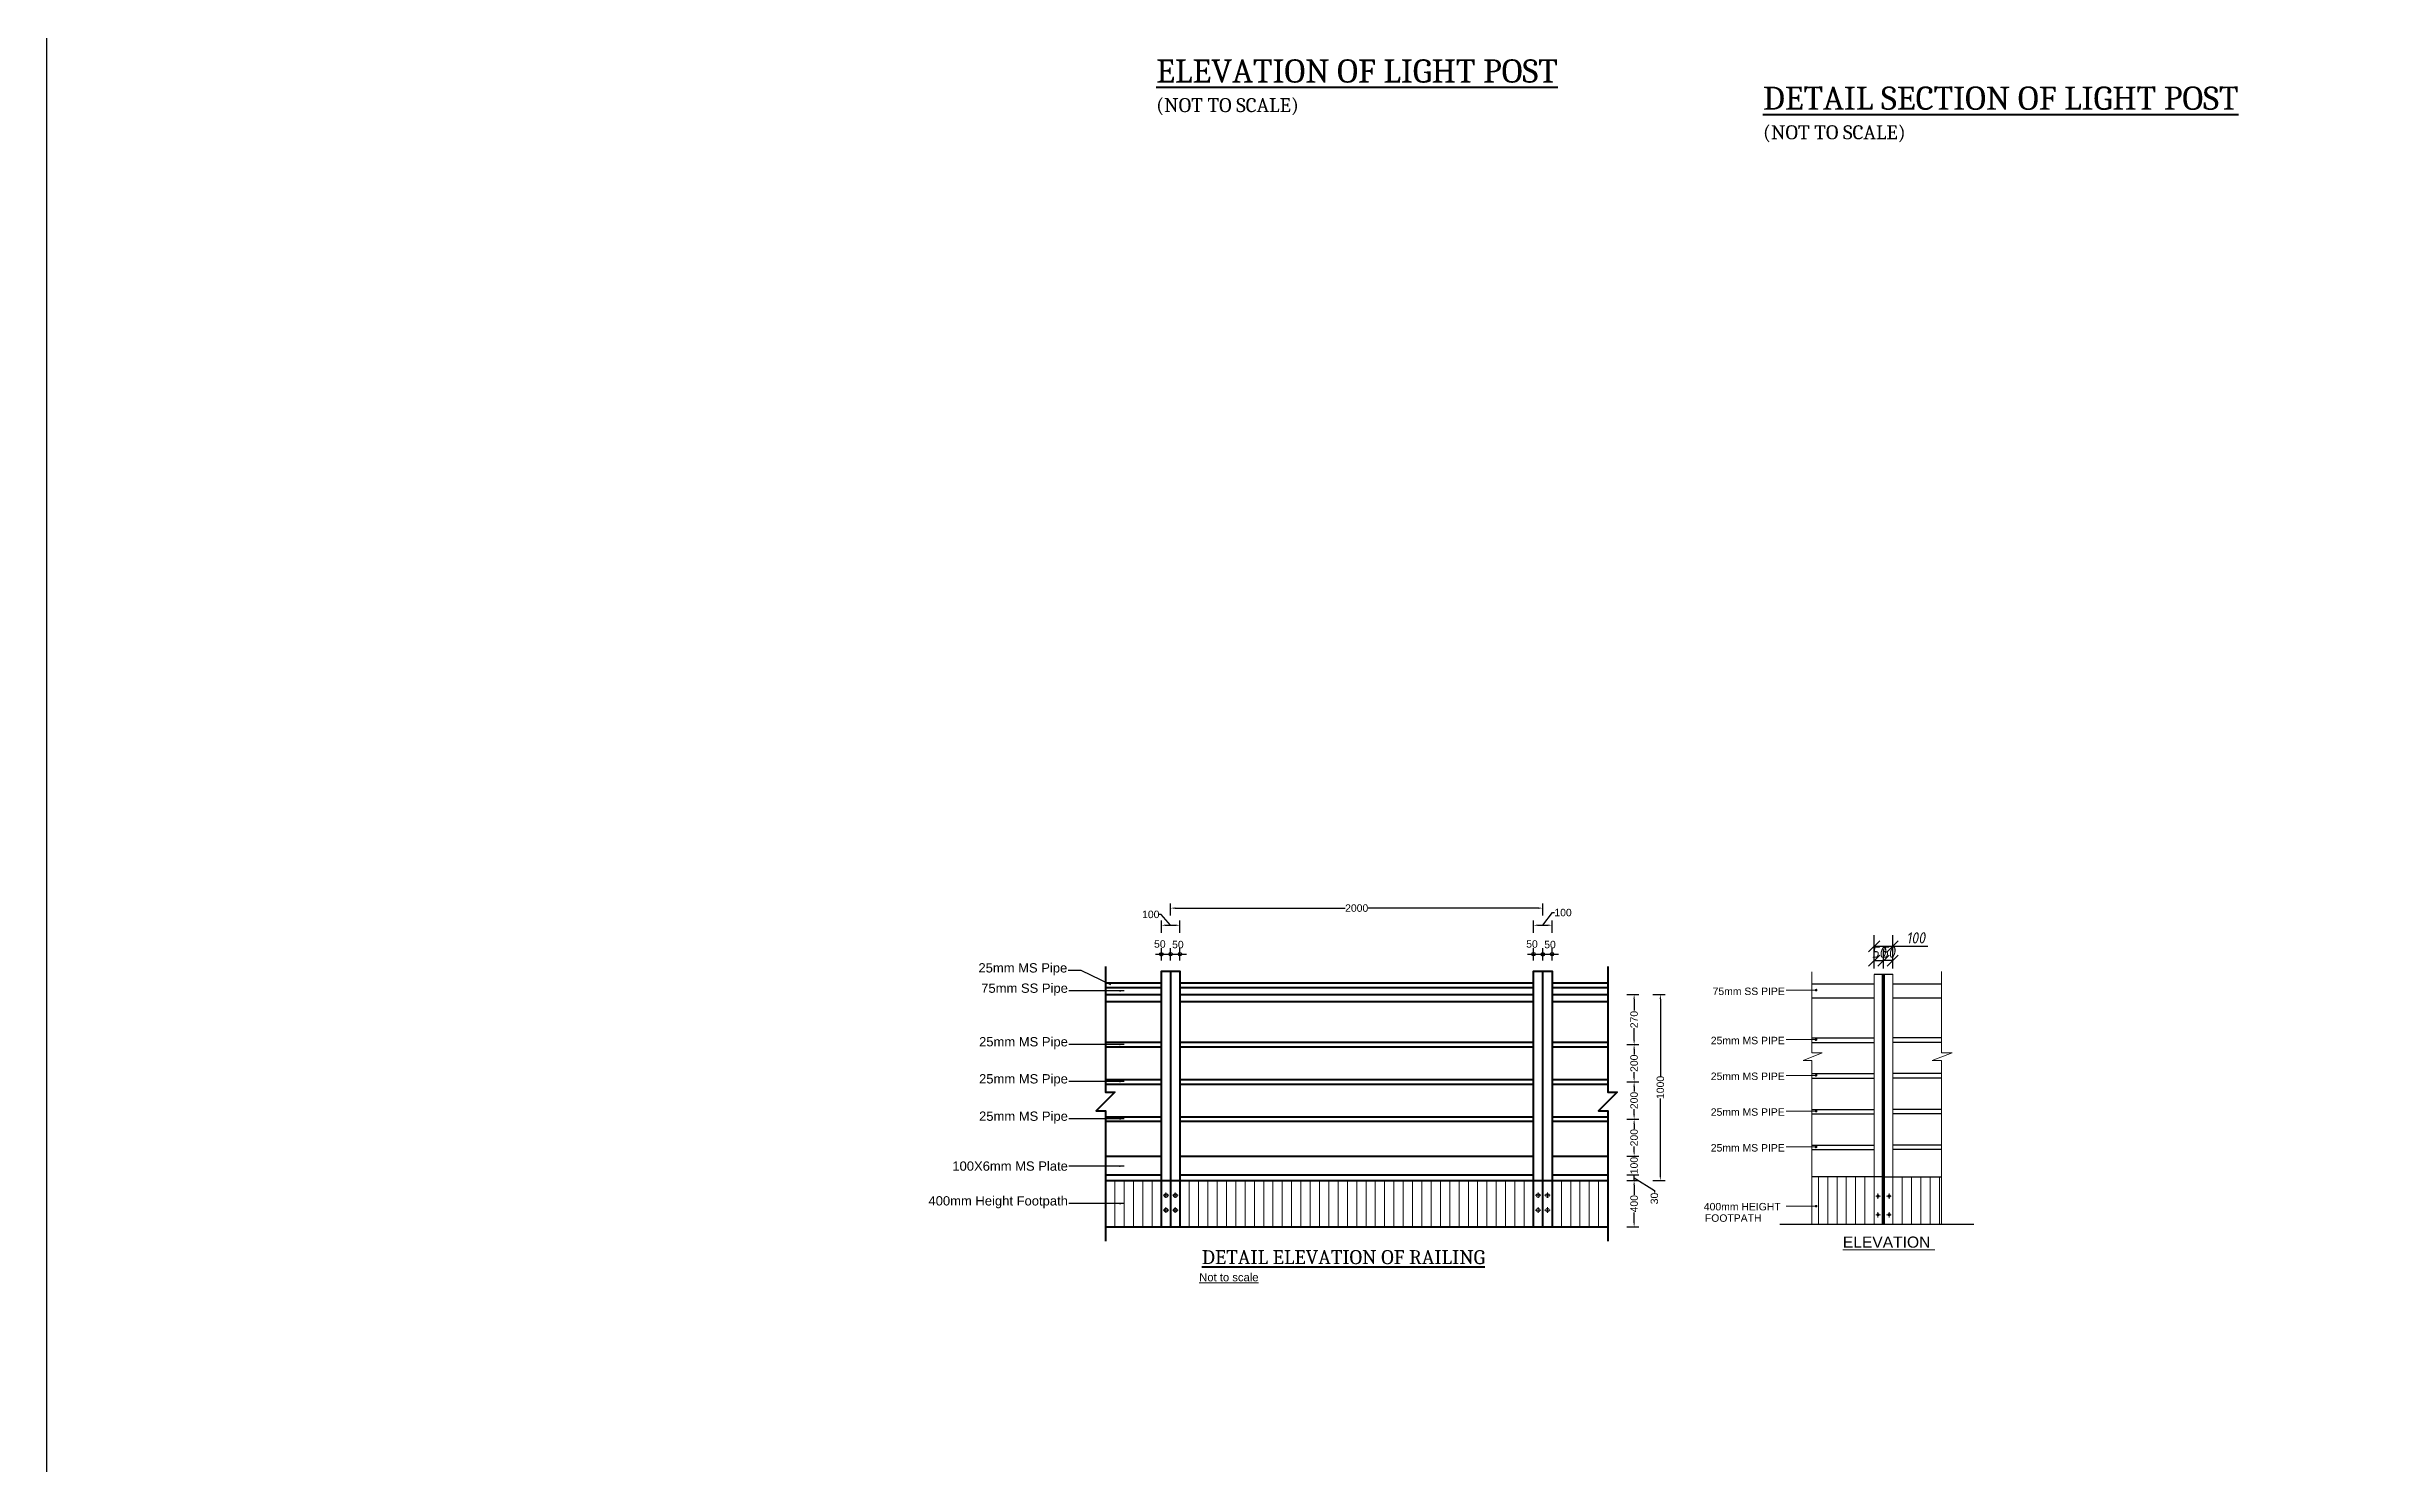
# Model space of a CAD drawing. Header units: millimetres. Extents: x 1231188 to 3899118, y -5478610 to -489530.
# Drawn here: x 3840212 to 3852780, y -2783786 to -2776172 of the extents above; entities that cross this region are included whole.
import ezdxf

# ---------------------------------------------------------------- set-up
doc = ezdxf.new("R2010")
doc.units = ezdxf.units.MM
doc.header["$LTSCALE"] = 25
doc.header["$MEASUREMENT"] = 0
doc.header["$PDMODE"] = 3
doc.layers.get('0').update_dxf_attribs({"lineweight": 13})
doc.layers.get('Defpoints').update_dxf_attribs({"color": 230, "lineweight": 9})
doc.layers.add('bridg-1', color=1, linetype='Continuous')
doc.layers.add('elevation', color=5, linetype='Continuous')
for name, color, linetype, lineweight in [('COLUMN', 1, 'Continuous', 25), ('DIM', 8, 'Continuous', 13), ('HAJ', 191, 'Continuous', 15), ('HATCH', 191, 'Continuous', 9), ('Outline', 191, 'Continuous', 40), ('Railing', 8, 'Continuous', 0), ('Steel', 32, 'Continuous', 30), ('TEX', 5, 'Continuous', 15), ('text', 7, 'Continuous', 18)]:
    doc.layers.add(name, color=color, linetype=linetype, lineweight=lineweight)
doc.styles.add('ARIAL', font='arial.ttf', dxfattribs={"height": 400})
doc.styles.add('DIM', font='isocp3.shx', dxfattribs={"oblique": 10})
doc.styles.get("Standard").update_dxf_attribs({"font": 'swissl.ttf'})
doc.dimstyles.new('DIM01', dxfattribs={"dimtxt": 40, "dimasz": 25, "dimexe": 25, "dimexo": 25, "dimgap": 5, "dimtad": 0, "dimdec": 4, "dimdsep": 46, "dimtxsty": 'Standard', "dimcen": 10, "dimazin": 2, "dimtfac": 1, "dimtdec": 4, "dimtofl": 0, "dimtmove": 1, "dimatfit": 3, "dimfxl": 40, "dimfxlon": 1, "dimtolj": 1, "dimtzin": 0, "dimarcsym": 0})
doc.dimstyles.new('dim_30', dxfattribs={"dimtxt": 60, "dimasz": 60, "dimexe": 60, "dimexo": 15, "dimgap": 15, "dimtad": 1, "dimdec": 0, "dimzin": 0, "dimdsep": 46, "dimtxsty": 'DIM', "dimblk": 'OBLIQUE', "dimcen": 30, "dimclrd": 5, "dimclre": 5, "dimclrt": 7, "dimadec": 0, "dimazin": 0, "dimtfac": 1, "dimtdec": 0, "dimtmove": 0, "dimatfit": 3, "dimfxl": 20, "dimtolj": 1, "dimtzin": 0, "dimarcsym": 0})

# ---------------------------------------------------------------- blocks, each defined once
blk = doc.blocks.new('*D104')
at = {"layer": 'Defpoints', "color": 0, "lineweight": -2, "transparency": 16777216}
for p in [(3848602, -2782266), (3848602, -2782516), (3848743, -2782516)]:
    blk.add_point(p, dxfattribs=at)
at = {"layer": 'text', "color": 0, "lineweight": -2, "transparency": 16777216}
for p, q in [((3848703, -2782266), (3848768, -2782266)), ((3848743, -2782291), (3848743, -2782343)), ((3848743, -2782491), (3848743, -2782438)), ((3848703, -2782516), (3848768, -2782516))]:
    blk.add_line(p, q, dxfattribs=at)
for points in [[(3848739, -2782291), (3848747, -2782291), (3848743, -2782266)], [(3848739, -2782491), (3848747, -2782491), (3848743, -2782516)]]:
    blk.add_solid(points, dxfattribs=at)
at = {"layer": 'text', "color": 0, "transparency": 16777216, "insert": (3848743, -2782391), "char_height": 40, "attachment_point": 5, "rotation": 90}
blk.add_mtext('\\A1;400', dxfattribs=at)
blk = doc.blocks.new('*D86')
at = {"layer": 'Defpoints', "color": 0, "lineweight": -2, "transparency": 16777216}
for p in [(3848602, -2782236), (3848743, -2782236), (3848602, -2782266)]:
    blk.add_point(p, dxfattribs=at)
at = {"layer": 'text', "color": 0, "lineweight": -2, "transparency": 16777216}
for p, q in [((3848703, -2782236), (3848768, -2782236)), ((3848743, -2782266), (3848743, -2782236)), ((3848743, -2782251), (3848852, -2782320)), ((3848703, -2782266), (3848768, -2782266)), ((3848852, -2782320), (3848852, -2782330))]:
    blk.add_line(p, q, dxfattribs=at)
at = {"layer": 'text', "color": 0, "transparency": 16777216, "insert": (3848852, -2782363), "char_height": 40, "attachment_point": 5, "rotation": 90}
blk.add_mtext('\\A1;30', dxfattribs=at)
blk = doc.blocks.new('*D87')
at = {"layer": 'Defpoints', "color": 0, "lineweight": -2, "transparency": 16777216}
for p in [(3848602, -2782136), (3848602, -2782236), (3848743, -2782136)]:
    blk.add_point(p, dxfattribs=at)
at = {"layer": 'text', "color": 0, "lineweight": -2, "transparency": 16777216}
for p, q in [((3848703, -2782136), (3848768, -2782136)), ((3848703, -2782236), (3848768, -2782236))]:
    blk.add_line(p, q, dxfattribs=at)
at = {"layer": 'text', "color": 0, "transparency": 16777216, "insert": (3848743, -2782186), "char_height": 40, "attachment_point": 5, "rotation": 90}
blk.add_mtext('\\A1;100', dxfattribs=at)
blk = doc.blocks.new('*D88')
at = {"layer": 'Defpoints', "color": 0, "lineweight": -2, "transparency": 16777216}
for p in [(3848602, -2781936), (3848743, -2781936), (3848602, -2782136)]:
    blk.add_point(p, dxfattribs=at)
at = {"layer": 'text', "color": 0, "lineweight": -2, "transparency": 16777216}
for p, q in [((3848703, -2781936), (3848768, -2781936)), ((3848743, -2781961), (3848743, -2781988)), ((3848743, -2782111), (3848743, -2782083)), ((3848703, -2782136), (3848768, -2782136))]:
    blk.add_line(p, q, dxfattribs=at)
for points in [[(3848739, -2781961), (3848747, -2781961), (3848743, -2781936)], [(3848739, -2782111), (3848747, -2782111), (3848743, -2782136)]]:
    blk.add_solid(points, dxfattribs=at)
at = {"layer": 'text', "color": 0, "transparency": 16777216, "insert": (3848743, -2782036), "char_height": 40, "attachment_point": 5, "rotation": 90}
blk.add_mtext('\\A1;200', dxfattribs=at)
blk = doc.blocks.new('*D89')
at = {"layer": 'Defpoints', "color": 0, "lineweight": -2, "transparency": 16777216}
for p in [(3848602, -2781736), (3848743, -2781736), (3848602, -2781936)]:
    blk.add_point(p, dxfattribs=at)
at = {"layer": 'text', "color": 0, "lineweight": -2, "transparency": 16777216}
for p, q in [((3848703, -2781736), (3848768, -2781736)), ((3848743, -2781761), (3848743, -2781788)), ((3848703, -2781936), (3848768, -2781936)), ((3848743, -2781911), (3848743, -2781883))]:
    blk.add_line(p, q, dxfattribs=at)
for points in [[(3848739, -2781761), (3848747, -2781761), (3848743, -2781736)], [(3848739, -2781911), (3848747, -2781911), (3848743, -2781936)]]:
    blk.add_solid(points, dxfattribs=at)
at = {"layer": 'text', "color": 0, "transparency": 16777216, "insert": (3848743, -2781836), "char_height": 40, "attachment_point": 5, "rotation": 90}
blk.add_mtext('\\A1;200', dxfattribs=at)
blk = doc.blocks.new('*D90')
at = {"layer": 'Defpoints', "color": 0, "lineweight": -2, "transparency": 16777216}
for p in [(3848602, -2781536), (3848743, -2781536), (3848602, -2781736)]:
    blk.add_point(p, dxfattribs=at)
at = {"layer": 'text', "color": 0, "lineweight": -2, "transparency": 16777216}
for p, q in [((3848703, -2781536), (3848768, -2781536)), ((3848743, -2781561), (3848743, -2781588)), ((3848703, -2781736), (3848768, -2781736)), ((3848743, -2781711), (3848743, -2781683))]:
    blk.add_line(p, q, dxfattribs=at)
for points in [[(3848739, -2781561), (3848747, -2781561), (3848743, -2781536)], [(3848739, -2781711), (3848747, -2781711), (3848743, -2781736)]]:
    blk.add_solid(points, dxfattribs=at)
at = {"layer": 'text', "color": 0, "transparency": 16777216, "insert": (3848743, -2781636), "char_height": 40, "attachment_point": 5, "rotation": 90}
blk.add_mtext('\\A1;200', dxfattribs=at)
blk = doc.blocks.new('*D91')
at = {"layer": 'Defpoints', "color": 0, "lineweight": -2, "transparency": 16777216}
for p in [(3848602, -2781266), (3848743, -2781266), (3848602, -2781536)]:
    blk.add_point(p, dxfattribs=at)
at = {"layer": 'text', "color": 0, "lineweight": -2, "transparency": 16777216}
for p, q in [((3848703, -2781266), (3848768, -2781266)), ((3848743, -2781291), (3848743, -2781353)), ((3848743, -2781511), (3848743, -2781448)), ((3848703, -2781536), (3848768, -2781536))]:
    blk.add_line(p, q, dxfattribs=at)
for points in [[(3848739, -2781291), (3848747, -2781291), (3848743, -2781266)], [(3848739, -2781511), (3848747, -2781511), (3848743, -2781536)]]:
    blk.add_solid(points, dxfattribs=at)
at = {"layer": 'text', "color": 0, "transparency": 16777216, "insert": (3848743, -2781401), "char_height": 40, "attachment_point": 5, "rotation": 90}
blk.add_mtext('\\A1;270', dxfattribs=at)
blk = doc.blocks.new('*D105')
at = {"layer": 'Defpoints', "color": 0, "lineweight": -2, "transparency": 16777216}
for p in [(3846252, -2781043), (3846202, -2781141), (3846252, -2781141)]:
    blk.add_point(p, dxfattribs=at)
at = {"layer": 'text', "color": 0, "lineweight": -2, "transparency": 16777216}
for p, q in [((3846202, -2781083), (3846202, -2781018)), ((3846252, -2781083), (3846252, -2781018))]:
    blk.add_line(p, q, dxfattribs=at)
at = {"layer": 'text', "color": 0, "transparency": 16777216, "insert": (3846194, -2780995), "char_height": 40, "attachment_point": 5}
blk.add_mtext('\\A1;50', dxfattribs=at)
blk = doc.blocks.new('*D106')
at = {"layer": 'Defpoints', "color": 0, "lineweight": -2, "transparency": 16777216}
for p in [(3846302, -2781043), (3846252, -2781141), (3846302, -2781141)]:
    blk.add_point(p, dxfattribs=at)
at = {"layer": 'text', "color": 0, "lineweight": -2, "transparency": 16777216}
for p, q in [((3846252, -2781083), (3846252, -2781018)), ((3846302, -2781083), (3846302, -2781018))]:
    blk.add_line(p, q, dxfattribs=at)
at = {"layer": 'text', "color": 0, "transparency": 16777216, "insert": (3846291, -2780998), "char_height": 40, "attachment_point": 5}
blk.add_mtext('\\A1;50', dxfattribs=at)
blk = doc.blocks.new('*D92')
at = {"layer": 'Defpoints', "color": 0, "lineweight": -2, "transparency": 16777216}
for p in [(3846302, -2780894), (3846202, -2781141), (3846302, -2781141)]:
    blk.add_point(p, dxfattribs=at)
at = {"layer": 'text', "color": 0, "lineweight": -2, "transparency": 16777216}
for p, q in [((3846201, -2780836), (3846191, -2780836)), ((3846252, -2780894), (3846201, -2780836)), ((3846202, -2780934), (3846202, -2780869)), ((3846227, -2780894), (3846277, -2780894)), ((3846302, -2780934), (3846302, -2780869))]:
    blk.add_line(p, q, dxfattribs=at)
for points in [[(3846227, -2780890), (3846227, -2780898), (3846202, -2780894)], [(3846277, -2780890), (3846277, -2780898), (3846302, -2780894)]]:
    blk.add_solid(points, dxfattribs=at)
at = {"layer": 'text', "color": 0, "transparency": 16777216, "insert": (3846145, -2780836), "char_height": 40, "attachment_point": 5}
blk.add_mtext('\\A1;100', dxfattribs=at)
blk = doc.blocks.new('*D107')
at = {"layer": 'Defpoints', "color": 0, "lineweight": -2, "transparency": 16777216}
for p in [(3848252, -2780802), (3846252, -2781141), (3848252, -2781141)]:
    blk.add_point(p, dxfattribs=at)
at = {"layer": 'text', "color": 0, "lineweight": -2, "transparency": 16777216}
for p, q in [((3846252, -2780842), (3846252, -2780777)), ((3846277, -2780802), (3847190, -2780802)), ((3848227, -2780802), (3847314, -2780802)), ((3848252, -2780842), (3848252, -2780777))]:
    blk.add_line(p, q, dxfattribs=at)
for points in [[(3846277, -2780798), (3846277, -2780806), (3846252, -2780802)], [(3848227, -2780798), (3848227, -2780806), (3848252, -2780802)]]:
    blk.add_solid(points, dxfattribs=at)
at = {"layer": 'text', "color": 0, "transparency": 16777216, "insert": (3847252, -2780802), "char_height": 40, "attachment_point": 5}
blk.add_mtext('\\A1;2000', dxfattribs=at)
blk = doc.blocks.new('*D93')
at = {"layer": 'Defpoints', "color": 0, "lineweight": -2, "transparency": 16777216}
for p in [(3848252, -2781043), (3848202, -2781141), (3848252, -2781141)]:
    blk.add_point(p, dxfattribs=at)
at = {"layer": 'text', "color": 0, "lineweight": -2, "transparency": 16777216}
for p, q in [((3848202, -2781083), (3848202, -2781018)), ((3848252, -2781083), (3848252, -2781018))]:
    blk.add_line(p, q, dxfattribs=at)
at = {"layer": 'text', "color": 0, "transparency": 16777216, "insert": (3848194, -2780995), "char_height": 40, "attachment_point": 5}
blk.add_mtext('\\A1;50', dxfattribs=at)
blk = doc.blocks.new('*D94')
at = {"layer": 'Defpoints', "color": 0, "lineweight": -2, "transparency": 16777216}
for p in [(3848302, -2781043), (3848252, -2781141), (3848302, -2781141)]:
    blk.add_point(p, dxfattribs=at)
at = {"layer": 'text', "color": 0, "lineweight": -2, "transparency": 16777216}
for p, q in [((3848252, -2781083), (3848252, -2781018)), ((3848302, -2781083), (3848302, -2781018))]:
    blk.add_line(p, q, dxfattribs=at)
at = {"layer": 'text', "color": 0, "transparency": 16777216, "insert": (3848291, -2780998), "char_height": 40, "attachment_point": 5}
blk.add_mtext('\\A1;50', dxfattribs=at)
blk = doc.blocks.new('*D95')
at = {"layer": 'Defpoints', "color": 0, "lineweight": -2, "transparency": 16777216}
for p in [(3848302, -2780894), (3848202, -2781141), (3848302, -2781141)]:
    blk.add_point(p, dxfattribs=at)
at = {"layer": 'text', "color": 0, "lineweight": -2, "transparency": 16777216}
for p, q in [((3848252, -2780894), (3848305, -2780826)), ((3848305, -2780826), (3848315, -2780826)), ((3848202, -2780934), (3848202, -2780869)), ((3848227, -2780894), (3848277, -2780894)), ((3848302, -2780934), (3848302, -2780869))]:
    blk.add_line(p, q, dxfattribs=at)
for points in [[(3848227, -2780890), (3848227, -2780898), (3848202, -2780894)], [(3848277, -2780890), (3848277, -2780898), (3848302, -2780894)]]:
    blk.add_solid(points, dxfattribs=at)
at = {"layer": 'text', "color": 0, "transparency": 16777216, "insert": (3848361, -2780826), "char_height": 40, "attachment_point": 5}
blk.add_mtext('\\A1;100', dxfattribs=at)
blk = doc.blocks.new('*D96')
at = {"layer": 'Defpoints', "color": 0, "lineweight": -2, "transparency": 16777216}
for p in [(3848602, -2781266), (3848602, -2782266), (3848884, -2782266)]:
    blk.add_point(p, dxfattribs=at)
at = {"layer": 'text', "color": 0, "lineweight": -2, "transparency": 16777216}
for p, q in [((3848844, -2781266), (3848909, -2781266)), ((3848884, -2781291), (3848884, -2781705)), ((3848884, -2782241), (3848884, -2781826)), ((3848844, -2782266), (3848909, -2782266))]:
    blk.add_line(p, q, dxfattribs=at)
for points in [[(3848880, -2781291), (3848888, -2781291), (3848884, -2781266)], [(3848880, -2782241), (3848888, -2782241), (3848884, -2782266)]]:
    blk.add_solid(points, dxfattribs=at)
at = {"layer": 'text', "color": 0, "transparency": 16777216, "insert": (3848884, -2781766), "char_height": 40, "attachment_point": 5, "rotation": 90}
blk.add_mtext('\\A1;1000', dxfattribs=at)
blk = doc.blocks.new('Pin')
at = {"layer": 'text'}
for p, q in [((2432, 30), (2462, 30)), ((2447, 45), (2447, 15))]:
    blk.add_line(p, q, dxfattribs=at)
blk.add_circle((2447, 29), 10, dxfattribs=at)
blk = doc.blocks.new('_Oblique')
at = {"color": 0, "linetype": 'ByBlock', "lineweight": -2}
blk.add_line((-0.5, -0.5), (0.5, 0.5), dxfattribs=at)
blk = doc.blocks.new('*D499')
at = {"layer": 'Defpoints', "color": 0, "lineweight": -2, "ltscale": 2, "transparency": 16777216}
for p in [(3850083, -2781084), (3850033, -2781142), (3850083, -2781142)]:
    blk.add_point(p, dxfattribs=at)
at = {"layer": 'DIM', "color": 5, "lineweight": -2, "ltscale": 2, "transparency": 16777216}
for p, q in [((3850033, -2781127), (3850033, -2781024)), ((3850033, -2781084), (3850083, -2781084)), ((3850083, -2781127), (3850083, -2781024))]:
    blk.add_line(p, q, dxfattribs=at)
at = {"layer": 'DIM', "color": 5, "lineweight": -2, "ltscale": 2, "transparency": 16777216, "xscale": 60, "yscale": 60, "zscale": 60, "rotation": 180}
blk.add_blockref('_Oblique', (3850033, -2781084), dxfattribs=at)
at = {"layer": 'DIM', "color": 5, "lineweight": -2, "ltscale": 2, "transparency": 16777216, "xscale": 60, "yscale": 60, "zscale": 60}
blk.add_blockref('_Oblique', (3850083, -2781084), dxfattribs=at)
at = {"layer": 'DIM', "color": 7, "ltscale": 2, "transparency": 16777216, "insert": (3850058, -2781039), "char_height": 60, "attachment_point": 5, "style": 'DIM'}
blk.add_mtext('\\A1;50', dxfattribs=at)
blk = doc.blocks.new('*D500')
at = {"layer": 'Defpoints', "color": 0, "lineweight": -2, "ltscale": 2, "transparency": 16777216}
for p in [(3850033, -2781079), (3850133, -2781007), (3850133, -2781082)]:
    blk.add_point(p, dxfattribs=at)
at = {"layer": 'DIM', "color": 5, "lineweight": -2, "ltscale": 2, "transparency": 16777216}
for p, q in [((3850033, -2781064), (3850033, -2780947)), ((3850133, -2781067), (3850133, -2780947)), ((3850033, -2781007), (3850133, -2781007)), ((3850133, -2781007), (3850321, -2781007))]:
    blk.add_line(p, q, dxfattribs=at)
at = {"layer": 'DIM', "color": 5, "lineweight": -2, "ltscale": 2, "transparency": 16777216, "xscale": 60, "yscale": 60, "zscale": 60, "rotation": 180}
blk.add_blockref('_Oblique', (3850033, -2781007), dxfattribs=at)
at = {"layer": 'DIM', "color": 5, "lineweight": -2, "ltscale": 2, "transparency": 16777216, "xscale": 60, "yscale": 60, "zscale": 60}
blk.add_blockref('_Oblique', (3850133, -2781007), dxfattribs=at)
at = {"layer": 'DIM', "color": 7, "ltscale": 2, "transparency": 16777216, "insert": (3850257, -2780962), "char_height": 60, "attachment_point": 5, "style": 'DIM'}
blk.add_mtext('\\A1;100', dxfattribs=at)
blk = doc.blocks.new('*D501')
at = {"layer": 'Defpoints', "color": 0, "lineweight": -2, "ltscale": 2, "transparency": 16777216}
for p in [(3850083, -2781084), (3850083, -2781142), (3850133, -2781142)]:
    blk.add_point(p, dxfattribs=at)
at = {"layer": 'DIM', "color": 5, "lineweight": -2, "ltscale": 2, "transparency": 16777216}
for p, q in [((3850083, -2781127), (3850083, -2781024)), ((3850133, -2781084), (3850083, -2781084)), ((3850133, -2781127), (3850133, -2781024))]:
    blk.add_line(p, q, dxfattribs=at)
at = {"layer": 'DIM', "color": 5, "lineweight": -2, "ltscale": 2, "transparency": 16777216, "xscale": 60, "yscale": 60, "zscale": 60, "rotation": 180}
blk.add_blockref('_Oblique', (3850083, -2781084), dxfattribs=at)
at = {"layer": 'DIM', "color": 5, "lineweight": -2, "ltscale": 2, "transparency": 16777216, "xscale": 60, "yscale": 60, "zscale": 60}
blk.add_blockref('_Oblique', (3850133, -2781084), dxfattribs=at)
at = {"layer": 'DIM', "color": 7, "ltscale": 2, "transparency": 16777216, "insert": (3850108, -2781039), "char_height": 60, "attachment_point": 5, "style": 'DIM'}
blk.add_mtext('\\A1;50', dxfattribs=at)

msp = doc.modelspace()

# ---------------------------------------------------------------- hatches: boundary and pattern name
h = msp.add_hatch()
h.set_pattern_fill('ANSI31', color=256, style=0)
h.set_pattern_definition([(135, (7687434.56508, -1418951.3354), (0.0883883476483, 0.0883883476483), [])])
edge = h.paths.add_edge_path()
edge.add_arc((3849721.13731, -2781242.73204), 4.44847, 0, 360)
h = msp.add_hatch()
h.set_pattern_fill('ANSI31', color=256, style=0)
h.set_pattern_definition([(135, (7687434.56508, -1419217.46355), (0.0883883476483, 0.0883883476483), [])])
edge = h.paths.add_edge_path()
edge.add_arc((3849721.13731, -2781508.86019), 4.44847, 0, 360)
h = msp.add_hatch()
h.set_pattern_fill('ANSI31', color=256, style=0)
h.set_pattern_definition([(135, (7687434.56508, -1419409.74768), (0.0883883476483, 0.0883883476483), [])])
edge = h.paths.add_edge_path()
edge.add_arc((3849721.13731, -2781701.14433), 4.44847, 0, 360)
h = msp.add_hatch()
h.set_pattern_fill('ANSI31', color=256, style=0)
h.set_pattern_definition([(135, (7687434.56508, -1419602.03181), (0.0883883476483, 0.0883883476483), [])])
edge = h.paths.add_edge_path()
edge.add_arc((3849721.13731, -2781893.42846), 4.44847, 0, 360)
h = msp.add_hatch()
h.set_pattern_fill('ANSI31', color=256, style=0)
h.set_pattern_definition([(135, (7687434.56508, -1419794.31595), (0.0883883476483, 0.0883883476483), [])])
edge = h.paths.add_edge_path()
edge.add_arc((3849721.13731, -2782085.71259), 4.44847, 0, 360)
h = msp.add_hatch()
h.set_pattern_fill('ANSI31', color=256, style=0)
h.set_pattern_definition([(135, (7687434.56508, -1420112.82804), (0.0883883476483, 0.0883883476483), [])])
edge = h.paths.add_edge_path()
edge.add_arc((3849721.13731, -2782404.22469), 4.44847, 0, 360)

# ---------------------------------------------------------------- linework, layer by layer
at = {"color": 1, "lineweight": -2, "ltscale": 100}
for p, q in [((3846170.38811, -2781049.32121), (3846337.19719, -2781049.32121)), ((3848170.38811, -2781049.32121), (3848337.19719, -2781049.32121))]:
    msp.add_line(p, q, dxfattribs=at)
at = {"linetype": 'Continuous', "ltscale": 100}
for p, q in [((3850033.44156, -2781158.27111), (3850033.44156, -2782246.80494, 189.45649)), ((3850133.62933, -2781158.27111), (3850133.62933, -2782246.80494, 189.45649)), ((3850033.44156, -2782246.80494, 189.45649), (3850033.44156, -2782500.1713, 189.45649)), ((3850133.44156, -2782246.80494, 189.45649), (3850133.44156, -2782500.1713, 189.45649))]:
    msp.add_line(p, q, dxfattribs=at)
for p, q in [((3849733.44156, -2782500.1713, 189.45649), (3849733.44156, -2782246.80494, 189.45649)), ((3849783.44156, -2782500.1713, 189.45649), (3849783.44156, -2782246.80494, 189.45649)), ((3849833.44156, -2782500.1713, 189.45649), (3849833.44156, -2782246.80494, 189.45649)), ((3849883.44156, -2782500.1713, 189.45649), (3849883.44156, -2782246.80494, 189.45649)), ((3849933.44156, -2782500.1713, 189.45649), (3849933.44156, -2782246.80494, 189.45649)), ((3849983.44156, -2782500.1713, 189.45649), (3849983.44156, -2782246.80494, 189.45649)), ((3850183.44156, -2782500.1713, 189.45649), (3850183.44156, -2782246.80494, 189.45649)), ((3850233.44156, -2782500.1713, 189.45649), (3850233.44156, -2782246.80494, 189.45649)), ((3850283.44156, -2782500.1713, 189.45649), (3850283.44156, -2782246.80494, 189.45649)), ((3850333.44156, -2782500.1713, 189.45649), (3850333.44156, -2782246.80494, 189.45649)), ((3850383.44156, -2782500.1713, 189.45649), (3850383.44156, -2782246.80494, 189.45649))]:
    msp.add_line(p, q)
at = {"color": 1, "lineweight": -2, "ltscale": 100}
for centre in [(3846202.06598, -2781050.33745), (3846252.06598, -2781049.32121), (3846302.06598, -2781049.32121), (3848202.06598, -2781049.32121), (3848252.06598, -2781050.33745), (3848302.06598, -2781049.32121)]:
    msp.add_circle(centre, 9.53649, dxfattribs=at)
for centre in [(3849721.13731, -2781242.73204, 189.45649), (3849721.13731, -2781508.86019), (3849721.13731, -2781701.14433), (3849721.13731, -2781893.42846), (3849721.13731, -2782085.71259), (3849721.13731, -2782404.22469, 189.45649)]:
    msp.add_circle(centre, 4.44847)
at = {"linetype": 'Continuous', "ltscale": 100}
for points in [[(3850033.44156, -2781156.23373), (3850033.44156, -2781156.23373), (3850033.44156, -2781157.56226), (3850033.44156, -2781158.27111), (3850055.94156, -2781158.27111), (3850078.44156, -2781158.27111), (3850078.44156, -2781164.03106), (3850078.44156, -2781170.4107), (3850080.94156, -2781170.4107), (3850083.44156, -2781170.4107), (3850083.44156, -2781163.32222), (3850083.44156, -2781156.23373), (3850058.44156, -2781156.23373), (3850033.44156, -2781156.23373)], [(3850133.62933, -2781156.23373), (3850133.62933, -2781156.23373), (3850133.62933, -2781157.56226), (3850133.62933, -2781158.27111), (3850111.12933, -2781158.27111), (3850088.62933, -2781158.27111), (3850088.62933, -2781164.03106), (3850088.62933, -2781170.4107), (3850086.12933, -2781170.4107), (3850083.62933, -2781170.4107), (3850083.62933, -2781163.32222), (3850083.62933, -2781156.23373), (3850108.62933, -2781156.23373), (3850133.62933, -2781156.23373)]]:
    msp.add_open_spline(points, degree=2, knots=[0, 0, 0, 5, 10, 10, 50, 50, 90, 90, 100, 100, 150, 150, 200, 200, 200], dxfattribs=at)
msp.add_open_spline([(3850033.44156, -2781156.23373), (3850108.44156, -2781156.23373), (3850133.44156, -2781156.23373)], degree=2, dxfattribs=at)
at = {"layer": 'bridg-1', "color": 1, "linetype": 'Continuous', "ltscale": 100}
msp.add_line((3849525.53524, -2782500.1713, 189.45649), (3850568.73529, -2782500.1713, 189.45649), dxfattribs=at)
at = {"layer": 'COLUMN', "lineweight": -2, "ltscale": 100}
msp.add_lwpolyline([(3840211.61426, -2767454.5222), (3861692.00571, -2767454.5222), (3861692.00571, -2791767.57677), (3840211.61426, -2791767.57677)], close=True, dxfattribs=at)
at = {"layer": 'elevation', "linetype": 'Continuous', "ltscale": 100}
for p, q in [((3849696.06597, -2781208.56584), (3850033.44156, -2781208.56584)), ((3850078.44156, -2782500.1713, 189.45649), (3850078.44156, -2781158.27111)), ((3850083.44156, -2782500.1713, 189.45649), (3850083.5363, -2781156.23373)), ((3850088.44156, -2782500.1713, 189.45649), (3850088.44156, -2781158.27111)), ((3850133.62933, -2781208.56584), (3850395.92577, -2781208.56584)), ((3849696.06597, -2781283.55473), (3850033.44156, -2781283.55473)), ((3850133.62933, -2781283.55473), (3850395.92577, -2781283.55473)), ((3849696.06597, -2781499.58752), (3850033.44156, -2781499.58752)), ((3849696.06597, -2781523.56009), (3850033.44156, -2781523.56009)), ((3850395.92577, -2781499.58752), (3850133.62933, -2781499.58752)), ((3850395.92577, -2781523.56009), (3850133.62933, -2781523.56009)), ((3849696.06597, -2781691.87165), (3850033.44156, -2781691.87165)), ((3849696.06597, -2781715.84423), (3850033.44156, -2781715.84423)), ((3850395.92577, -2781691.87165), (3850133.62933, -2781691.87165)), ((3850395.92577, -2781715.84423), (3850133.62933, -2781715.84423)), ((3849696.06597, -2781884.15579), (3850033.44156, -2781884.15579)), ((3849696.06597, -2781908.12836), (3850033.44156, -2781908.12836)), ((3850395.92577, -2781884.15579), (3850133.62933, -2781884.15579)), ((3850395.92577, -2781908.12836), (3850133.62933, -2781908.12836)), ((3849696.06597, -2782076.43992), (3850033.44156, -2782076.43992)), ((3849696.06597, -2782100.41249), (3850033.44156, -2782100.41249)), ((3850395.92577, -2782076.43992), (3850133.62933, -2782076.43992)), ((3850395.92577, -2782100.41249), (3850133.62933, -2782100.41249))]:
    msp.add_line(p, q, dxfattribs=at)
for points in [[(3850078.44156, -2782246.80494, 189.45649), (3849898.44061, -2782246.80494, 189.45649), (3849696.06597, -2782246.80494, 189.45649)], [(3850088.44156, -2782246.80494, 189.45649), (3850234.78885, -2782246.80494, 189.45649), (3850395.92577, -2782246.80494, 189.45649)]]:
    msp.add_open_spline(points, degree=2, dxfattribs=at)
at = {"layer": 'HATCH'}
for p, q in [((3849721.13731, -2781242.73204, 189.45649), (3849559.92697, -2781242.73204, 189.45649)), ((3849721.13731, -2781508.86019), (3849559.92697, -2781508.86019)), ((3849721.13731, -2781701.14433), (3849559.92697, -2781701.14433)), ((3849721.13731, -2781893.42846), (3849559.92697, -2781893.42846)), ((3849721.13731, -2782085.71259), (3849559.92697, -2782085.71259)), ((3849721.13731, -2782404.22469, 189.45649), (3849559.92697, -2782404.22469, 189.45649))]:
    msp.add_line(p, q, dxfattribs=at)
at = {"layer": 'Outline'}
for p, q in [((3845902.06598, -2781203.12516), (3846202.06598, -2781203.12516)), ((3845902.06598, -2781228.12516), (3846202.06598, -2781228.12516)), ((3846302.06598, -2781203.12516), (3848202.06598, -2781203.12516)), ((3846302.06598, -2781228.12516), (3848202.06598, -2781228.12516)), ((3848302.06598, -2781203.12516), (3848602.06598, -2781203.12516)), ((3848302.06598, -2781228.12516), (3848602.06598, -2781228.12516)), ((3845902.06598, -2781265.62516), (3846202.06598, -2781265.62516)), ((3845902.06598, -2781303.12516), (3846202.06598, -2781303.12516)), ((3846302.06598, -2781265.62516), (3848202.06598, -2781265.62516)), ((3846302.06598, -2781303.12516), (3848202.06598, -2781303.12516)), ((3848302.06598, -2781265.62516), (3848602.06598, -2781265.62516)), ((3848302.06598, -2781303.12516), (3848602.06598, -2781303.12516)), ((3845902.06598, -2781523.12516), (3846202.06598, -2781523.12516)), ((3845902.06598, -2781548.12516), (3846202.06598, -2781548.12516)), ((3846302.06598, -2781523.12516), (3848202.06598, -2781523.12516)), ((3846302.06598, -2781548.12516), (3848202.06598, -2781548.12516)), ((3848302.06598, -2781523.12516), (3848602.06598, -2781523.12516)), ((3848302.06598, -2781548.12516), (3848602.06598, -2781548.12516)), ((3845902.06598, -2781723.12516), (3846202.06598, -2781723.12516)), ((3845902.06598, -2781748.12516), (3846202.06598, -2781748.12516)), ((3846302.06598, -2781723.12516), (3848202.06598, -2781723.12516)), ((3846302.06598, -2781748.12516), (3848202.06598, -2781748.12516)), ((3848302.06598, -2781723.12516), (3848602.06598, -2781723.12516)), ((3848302.06598, -2781748.12516), (3848602.06598, -2781748.12516)), ((3845902.06598, -2781923.12516), (3846202.06598, -2781923.12516)), ((3845902.06598, -2781948.12516), (3846202.06598, -2781948.12516)), ((3846302.06598, -2781923.12516), (3848202.06598, -2781923.12516)), ((3846302.06598, -2781948.12516), (3848202.06598, -2781948.12516)), ((3848302.06598, -2781923.12516), (3848602.06598, -2781923.12516)), ((3848302.06598, -2781948.12516), (3848602.06598, -2781948.12516)), ((3845902.06598, -2782135.62516), (3846202.06598, -2782135.62516)), ((3845902.06598, -2782235.62516), (3846202.06598, -2782235.62516)), ((3846302.06598, -2782135.62516), (3848202.06598, -2782135.62516)), ((3846302.06598, -2782235.62516), (3848202.06598, -2782235.62516)), ((3848302.06598, -2782135.62516), (3848602.06598, -2782135.62516)), ((3848302.06598, -2782235.62516), (3848602.06598, -2782235.62516)), ((3845902.06598, -2782265.62516), (3848602.06598, -2782265.62516)), ((3845902.06598, -2782515.62516), (3848602.06598, -2782515.62516))]:
    msp.add_line(p, q, dxfattribs=at)
for points in [[(3845902.06598, -2781115.26546), (3845902.06598, -2781791.25037), (3845952.06598, -2781791.25037), (3845852.06598, -2781891.25037), (3845902.06598, -2781891.25037), (3845902.06598, -2782593.00104)], [(3848602.06598, -2781115.26546), (3848602.06598, -2781791.25037), (3848652.06598, -2781791.25037), (3848552.06598, -2781891.25037), (3848602.06598, -2781891.25037), (3848602.06598, -2782593.00104)], [(3846202.06598, -2782515.62516), (3846202.06598, -2782265.62516), (3846202.06598, -2781140.62516), (3846302.06598, -2781140.62516), (3846302.06598, -2782515.62516)], [(3848202.06598, -2782515.62516), (3848202.06598, -2782265.62516), (3848202.06598, -2781140.62516), (3848302.06598, -2781140.62516), (3848302.06598, -2782515.62516)]]:
    msp.add_lwpolyline(points, dxfattribs=at)
at = {"layer": 'Railing', "color": 0, "ltscale": 150, "elevation": 189.45649}
for points in [[(3849697.28977, -2781145.29341), (3849697.28977, -2781579.82561), (3849753.62027, -2781579.82561), (3849652.2081, -2781621.12655), (3849697.28977, -2781621.12655), (3849697.28977, -2782500.1713)], [(3850395.92577, -2781143.01233), (3850395.92577, -2781579.82561), (3850452.56117, -2781579.82561), (3850345.7276, -2781621.12655), (3850395.92577, -2781621.12655), (3850395.92577, -2782500.1713)]]:
    msp.add_lwpolyline(points, dxfattribs=at)
at = {"layer": 'Steel'}
for points in [[(3846252.06598, -2781140.62516), (3846252.06598, -2782515.62516), (3846255.06598, -2782515.62516), (3846255.06598, -2781140.62516), (3846249.06598, -2781140.62516), (3846249.06598, -2782515.62516)], [(3848252.06598, -2781140.62516), (3848252.06598, -2782515.62516), (3848255.06598, -2782515.62516), (3848255.06598, -2781140.62516), (3848249.06598, -2781140.62516), (3848249.06598, -2782515.62516)]]:
    msp.add_lwpolyline(points, dxfattribs=at)
at = {"layer": 'TEX'}
for p, q in [((3850053.44156, -2782350.16784, 189.45649), (3850041.84937, -2782350.16784, 189.45649)), ((3850053.44156, -2782350.16784, 189.45649), (3850053.44156, -2782336.55427, 189.45649)), ((3850053.44156, -2782350.16784, 189.45649), (3850053.44156, -2782365.11511, 189.45649)), ((3850053.44156, -2782350.16784, 189.45649), (3850067.68014, -2782350.16784, 189.45649)), ((3850113.44156, -2782350.16784, 189.45649), (3850099.20297, -2782350.16784, 189.45649)), ((3850113.44156, -2782350.16784, 189.45649), (3850113.44156, -2782336.55427, 189.45649)), ((3850113.44156, -2782350.16784, 189.45649), (3850113.44156, -2782365.11511, 189.45649)), ((3850113.44156, -2782350.16784, 189.45649), (3850125.03375, -2782350.16784, 189.45649)), ((3850053.44156, -2782450.1713, 189.45649), (3850041.84937, -2782450.1713, 189.45649)), ((3850053.44156, -2782450.1713, 189.45649), (3850053.44156, -2782436.55773, 189.45649)), ((3850053.44156, -2782450.1713, 189.45649), (3850053.44156, -2782465.11857, 189.45649)), ((3850053.44156, -2782450.1713, 189.45649), (3850067.68014, -2782450.1713, 189.45649)), ((3850113.44156, -2782450.1713, 189.45649), (3850099.20297, -2782450.1713, 189.45649)), ((3850113.44156, -2782450.1713, 189.45649), (3850113.44156, -2782436.55773, 189.45649)), ((3850113.44156, -2782450.1713, 189.45649), (3850113.44156, -2782465.11857, 189.45649)), ((3850113.44156, -2782450.1713, 189.45649), (3850125.03375, -2782450.1713, 189.45649))]:
    msp.add_line(p, q, dxfattribs=at)
for centre in [(3850053.44156, -2782350.16784, 189.45649), (3850113.44156, -2782350.16784, 189.45649), (3850053.44156, -2782450.1713, 189.45649), (3850113.44156, -2782450.1713, 189.45649)]:
    msp.add_circle(centre, 6.69051, dxfattribs=at)
at = {"layer": 'text'}
for p, q in [((3845952.06598, -2782265.62516), (3845952.06598, -2782515.62516)), ((3846002.06598, -2782265.62516), (3846002.06598, -2782515.62516)), ((3846052.06598, -2782265.62516), (3846052.06598, -2782515.62516)), ((3846102.06598, -2782265.62516), (3846102.06598, -2782515.62516)), ((3846152.06598, -2782265.62516), (3846152.06598, -2782515.62516)), ((3846352.06598, -2782265.62516), (3846352.06598, -2782515.62516)), ((3846402.06598, -2782265.62516), (3846402.06598, -2782515.62516)), ((3846452.06598, -2782265.62516), (3846452.06598, -2782515.62516)), ((3846502.06598, -2782265.62516), (3846502.06598, -2782515.62516)), ((3846552.06598, -2782265.62516), (3846552.06598, -2782515.62516)), ((3846602.06598, -2782265.62516), (3846602.06598, -2782515.62516)), ((3846652.06598, -2782265.62516), (3846652.06598, -2782515.62516)), ((3846702.06598, -2782265.62516), (3846702.06598, -2782515.62516)), ((3846752.06598, -2782265.62516), (3846752.06598, -2782515.62516)), ((3846802.06598, -2782265.62516), (3846802.06598, -2782515.62516)), ((3846852.06598, -2782265.62516), (3846852.06598, -2782515.62516)), ((3846902.06598, -2782265.62516), (3846902.06598, -2782515.62516)), ((3846952.06598, -2782265.62516), (3846952.06598, -2782515.62516)), ((3847002.06598, -2782265.62516), (3847002.06598, -2782515.62516)), ((3847052.06598, -2782265.62516), (3847052.06598, -2782515.62516)), ((3847102.06598, -2782265.62516), (3847102.06598, -2782515.62516)), ((3847152.06598, -2782265.62516), (3847152.06598, -2782515.62516)), ((3847202.06598, -2782265.62516), (3847202.06598, -2782515.62516)), ((3847252.06598, -2782265.62516), (3847252.06598, -2782515.62516)), ((3847302.06598, -2782265.62516), (3847302.06598, -2782515.62516)), ((3847352.06598, -2782265.62516), (3847352.06598, -2782515.62516)), ((3847402.06598, -2782265.62516), (3847402.06598, -2782515.62516)), ((3847452.06598, -2782265.62516), (3847452.06598, -2782515.62516)), ((3847502.06598, -2782265.62516), (3847502.06598, -2782515.62516)), ((3847552.06598, -2782265.62516), (3847552.06598, -2782515.62516)), ((3847602.06598, -2782265.62516), (3847602.06598, -2782515.62516)), ((3847652.06598, -2782265.62516), (3847652.06598, -2782515.62516)), ((3847702.06598, -2782265.62516), (3847702.06598, -2782515.62516)), ((3847752.06598, -2782265.62516), (3847752.06598, -2782515.62516)), ((3847802.06598, -2782265.62516), (3847802.06598, -2782515.62516)), ((3847852.06598, -2782265.62516), (3847852.06598, -2782515.62516)), ((3847902.06598, -2782265.62516), (3847902.06598, -2782515.62516)), ((3847952.06598, -2782265.62516), (3847952.06598, -2782515.62516)), ((3848002.06598, -2782265.62516), (3848002.06598, -2782515.62516)), ((3848052.06598, -2782265.62516), (3848052.06598, -2782515.62516)), ((3848102.06598, -2782265.62516), (3848102.06598, -2782515.62516)), ((3848152.06598, -2782265.62516), (3848152.06598, -2782515.62516)), ((3848352.06598, -2782265.62516), (3848352.06598, -2782515.62516)), ((3848402.06598, -2782265.62516), (3848402.06598, -2782515.62516)), ((3848452.06598, -2782265.62516), (3848452.06598, -2782515.62516)), ((3848502.06598, -2782265.62516), (3848502.06598, -2782515.62516)), ((3848552.06598, -2782265.62516), (3848552.06598, -2782515.62516))]:
    msp.add_line(p, q, dxfattribs=at)

# ---------------------------------------------------------------- block references
at = {"layer": 'text', "xscale": -1}
for p in [(3848674.00447, -2782375.26685), (3850674.00447, -2782375.26685), (3848674.00447, -2782455.26685), (3850674.00447, -2782455.26685)]:
    msp.add_blockref('Pin', p, dxfattribs=at)
at = {"layer": 'text'}
for p in [(3843830.12749, -2782375.26685), (3845830.12749, -2782375.26685), (3843830.12749, -2782455.26685), (3845830.12749, -2782455.26685)]:
    msp.add_blockref('Pin', p, dxfattribs=at)

# ---------------------------------------------------------------- texts
at = {"layer": 'HAJ', "color": 0, "ltscale": 15, "insert": (3846724.28509, -2782808.5512), "char_height": 68.6, "width": 5693.2030489, "attachment_point": 9}
msp.add_mtext('{\\fArial|b0|i0|c0|p34;\\H0.6298x;\\LNot to scale}', dxfattribs=at)
at = {"layer": 'Outline', "attachment_point": 1}
for s, insert, char_height, width in [('{\\fCambria|b0|i0|c0|p18;\\LELEVATION OF LIGHT POST\\P\\H0.6x;\\l(NOT TO SCALE)}', (3846174.10845, -2776239.49456), 125, 2458.4109633), ('{\\fCambria|b0|i0|c0|p18;\\LDETAIL SECTION OF LIGHT POST\\P\\H0.6x;\\l(NOT TO SCALE)}', (3849435.52298, -2776385.50771), 125, 2756.7903235), ('{\\fCambria|b0|i0|c0|p18;\\LDETAIL ELEVATION OF RAILING}', (3846419.48516, -2782640.73118), 75, 1595.9848864)]:
    msp.add_mtext(s, dxfattribs=dict(at, insert=insert, char_height=char_height, width=width))
at = {"layer": 'text', "linetype": 'Continuous', "ltscale": 100, "style": 'ARIAL'}
for s, height, p in [('75mm SS PIPE', 40, (3849164.86382, -2781269.10574, 189.45649)), ('25mm MS PIPE', 40, (3849155.13721, -2781533.63947)), ('25mm MS PIPE', 40, (3849155.13721, -2781725.9236)), ('25mm MS PIPE', 40, (3849155.13721, -2781918.20773)), ('25mm MS PIPE', 40, (3849155.13721, -2782110.49187)), ('400mm HEIGHT ', 40, (3849117.75221, -2782426.76169, 189.45649)), (' FOOTPATH', 40, (3849107.88927, -2782488.13706, 189.45649)), ('%%UELEVATION ', 60, (3849864.83526, -2782627.40908, 189.45649))]:
    msp.add_text(s, height=height, dxfattribs=at).set_placement(p)
at = {"layer": 'text', "char_height": 50, "attachment_point": 9}
for s, insert in [('\\A1;25mm MS Pipe', (3845696.36166, -2781163.09105)), ('\\A1;75mm SS Pipe', (3845699.76971, -2781272.33145)), ('\\A1;25mm MS Pipe', (3845699.76971, -2781560.40743)), ('\\A1;25mm MS Pipe', (3845699.76971, -2781759.65953)), ('\\A1;25mm MS Pipe', (3845699.76971, -2781960.4834)), ('\\A1;100X6mm MS Plate', (3845699.76971, -2782214.36613)), ('\\A1;400mm Height Footpath', (3845699.76971, -2782415.62516))]:
    msp.add_mtext(s, dxfattribs=dict(at, insert=insert))

# ---------------------------------------------------------------- dimensions: what is measured, and where the dimension line sits
at = {"layer": 'DIM', "ltscale": 2}
dim = msp.add_linear_dim(base=(3850133.44156, -2781007.27643), p1=(3850033.44156, -2781079.4612), p2=(3850133.44156, -2781081.56546), dimstyle='dim_30', dxfattribs=at)
dim.commit()
dim.dimension.update_dxf_attribs({"geometry": '*D500', "text_midpoint": (3850257.25865, -2780962.27643)})
dim = msp.add_linear_dim(base=(3850083.44156, -2781084.26569), p1=(3850033.44156, -2781142.36086), p2=(3850083.44156, -2781142.36086), dimstyle='dim_30', dxfattribs=at)
dim.commit()
dim.dimension.update_dxf_attribs({"geometry": '*D499', "text_midpoint": (3850058.44156, -2781084.26569), "dimtype": 160})
dim = msp.add_linear_dim(base=(3850083.44156, -2781084.26569), p1=(3850133.44156, -2781142.36086), p2=(3850083.44156, -2781142.36086), angle=180, dimstyle='dim_30', dxfattribs=at)
dim.commit()
dim.dimension.update_dxf_attribs({"geometry": '*D501', "text_midpoint": (3850108.44156, -2781084.26569), "dimtype": 160})
at = {"layer": 'text'}
for base, p1, p2, picture, middle in [((3846302.06598, -2780893.69271), (3846202.06598, -2781140.62516), (3846302.06598, -2781140.62516), '*D92', (3846186.25441, -2780836.35209)), ((3848302.06598, -2780893.69271), (3848202.06598, -2781140.62516), (3848302.06598, -2781140.62516), '*D95', (3848320.38909, -2780826.20304)), ((3846252.06598, -2781042.83745), (3846202.06598, -2781140.62516), (3846252.06598, -2781140.62516), '*D105', (3846193.93211, -2780995.15697)), ((3846302.06598, -2781042.83745), (3846252.06598, -2781140.62516), (3846302.06598, -2781140.62516), '*D106', (3846290.98008, -2780997.54639)), ((3848252.06598, -2781042.83745), (3848202.06598, -2781140.62516), (3848252.06598, -2781140.62516), '*D93', (3848193.93211, -2780995.15697)), ((3848302.06598, -2781042.83745), (3848252.06598, -2781140.62516), (3848302.06598, -2781140.62516), '*D94', (3848290.98008, -2780997.54639))]:
    dim = msp.add_linear_dim(base=base, p1=p1, p2=p2, dimstyle='DIM01', dxfattribs=at)
    dim.commit()
    dim.dimension.update_dxf_attribs({"geometry": picture, "text_midpoint": middle, "dimtype": 160})
dim = msp.add_linear_dim(base=(3848252.06598, -2780802.30899), p1=(3846252.06598, -2781140.62516), p2=(3848252.06598, -2781140.62516), dimstyle='DIM01', dxfattribs=at)
dim.commit()
dim.dimension.update_dxf_attribs({"geometry": '*D107', "text_midpoint": (3847252.06598, -2780802.30899)})
for base, p1, p2, picture, middle in [((3848743.13308, -2781265.62516), (3848602.06598, -2781535.62516), (3848602.06598, -2781265.62516), '*D91', (3848743.13308, -2781400.62516)), ((3848883.88808, -2782265.62516), (3848602.06598, -2781265.62516), (3848602.06598, -2782265.62516), '*D96', (3848883.88808, -2781765.62516)), ((3848743.13308, -2781535.62516), (3848602.06598, -2781735.62516), (3848602.06598, -2781535.62516), '*D90', (3848743.13308, -2781635.62516)), ((3848743.13308, -2781735.62516), (3848602.06598, -2781935.62516), (3848602.06598, -2781735.62516), '*D89', (3848743.13308, -2781835.62516)), ((3848743.13308, -2781935.62516), (3848602.06598, -2782135.62516), (3848602.06598, -2781935.62516), '*D88', (3848743.13308, -2782035.62516)), ((3848743.13308, -2782135.62516), (3848602.06598, -2782235.62516), (3848602.06598, -2782135.62516), '*D87', (3848743.13308, -2782185.62516))]:
    dim = msp.add_linear_dim(base=base, p1=p1, p2=p2, angle=90, dimstyle='DIM01', dxfattribs=at)
    dim.commit()
    dim.dimension.update_dxf_attribs({"geometry": picture, "text_midpoint": middle})
dim = msp.add_linear_dim(base=(3848743.13308, -2782235.62516), p1=(3848602.06598, -2782265.62516), p2=(3848602.06598, -2782235.62516), angle=90, dimstyle='DIM01', dxfattribs=at)
dim.commit()
dim.dimension.update_dxf_attribs({"geometry": '*D86', "text_midpoint": (3848852.27018, -2782335.36163), "dimtype": 160})
dim = msp.add_linear_dim(base=(3848743.13308, -2782515.62516), p1=(3848602.06598, -2782265.62516), p2=(3848602.06598, -2782515.62516), angle=90, text='400', dimstyle='DIM01', dxfattribs=at)
dim.commit()
dim.dimension.update_dxf_attribs({"geometry": '*D104', "text_midpoint": (3848743.13308, -2782390.62516)})

# ---------------------------------------------------------------- leaders
at = {"layer": 'text', "annotation_type": 0, "has_hookline": 1, "hookline_direction": 1}
for points, text_width in [([(3845931.07578, -2781213.49223), (3845770.25628, -2781138.09105), (3845701.36166, -2781138.09105)], 454.14121), ([(3846002.06598, -2781247.33145), (3845704.76971, -2781247.33145)], 437.81399), ([(3846002.06598, -2781535.40743), (3845704.76971, -2781535.40743)], 454.14121), ([(3846002.06598, -2781734.65953), (3845704.76971, -2781734.65953)], 454.14121), ([(3846002.06598, -2781935.4834), (3845704.76971, -2781935.4834)], 454.14121), ([(3846002.06598, -2782189.36613), (3845704.76971, -2782189.36613)], 580.58384), ([(3846002.06598, -2782390.62516), (3845704.76971, -2782390.62516)], 723.55737)]:
    msp.add_leader(points, dimstyle='DIM01', override={"dimgap": 5, "dimtad": 0}, dxfattribs=dict(at, text_width=text_width))

doc.saveas('drawing.dxf')
